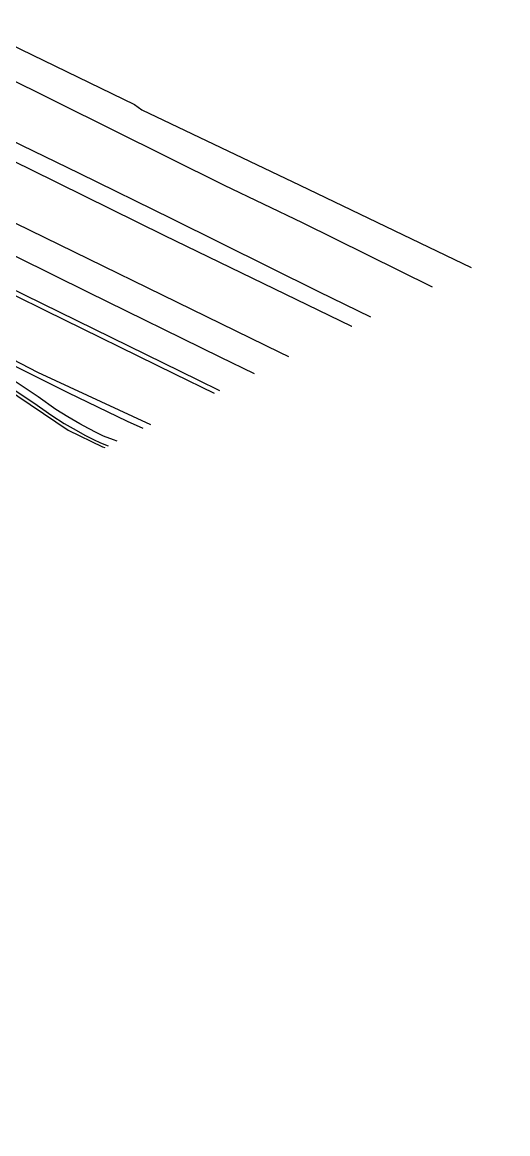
# Model space of a CAD drawing. Header units: millimetres. Extents: x 111502 to 977541, y 8702 to 1044108.
# Drawn here: x 490081.3 to 490211.1, y 240112.7 to 240409.9 of the extents above; entities that cross this region are included whole.
import ezdxf

# ---------------------------------------------------------------- set-up
doc = ezdxf.new("R2010")
doc.units = ezdxf.units.MM
doc.header["$LTSCALE"] = 0.25
doc.linetypes.add('DASHED2', pattern=[9.525, 6.35, -3.175])
doc.layers.add('E HVSS As Laid HV', color=10, linetype='Continuous')
doc.layers.add('X HVSS Site Background', color=8, linetype='Continuous')

# ---------------------------------------------------------------- blocks, each defined once
blk = doc.blocks.new('OS MAP 060722')
at = {"layer": 'X HVSS Site Background', "flags": 128}
for points in [[(1322.12, 1184.29), (1311.53, 1189.45), (1311.53, 1189.45), (1277.03, 1206.38), (1277.03, 1206.38), (1235.54, 1226.91), (1235.54, 1226.91), (1183.9, 1252.31), (1183.9, 1252.31), (1149.18, 1269.67), (1149.18, 1269.67), (1113.83, 1287.24), (1113.83, 1287.24), (1073.41, 1307.14), (1073.41, 1307.14), (1030.65, 1327.88), (1030.65, 1327.88), (995.3, 1344.6)], [(1305.08, 1175.92), (1274.91, 1189.87), (1274.91, 1189.87), (1248.46, 1203.63), (1248.46, 1203.63), (1205.7, 1226.28), (1205.7, 1226.28), (1146.85, 1257.82), (1146.85, 1257.82), (1086.95, 1288.09), (1086.95, 1288.09), (1050.33, 1304.6), (1050.33, 1304.6), (998.9, 1326.4)], [(1030.22, 1368.19), (1052.62, 1357.39), (1052.62, 1357.39), (1074.82, 1346.59), (1074.82, 1346.59), (1102.22, 1333.09), (1102.22, 1333.09), (1124.42, 1322.29), (1124.42, 1322.29), (1189.42, 1289.98), (1189.42, 1289.98), (1235.51, 1267.93), (1235.51, 1267.93), (1251.91, 1259.73), (1251.91, 1259.73), (1285.91, 1243.23), (1285.91, 1243.23), (1310.61, 1231.13), (1310.61, 1231.13), (1349.91, 1211.53), (1349.91, 1211.53), (1363.81, 1204.76)], [(1016.82, 1369.49), (1089.12, 1334.59), (1089.12, 1334.59), (1110.32, 1324.39), (1110.32, 1324.39), (1131.32, 1313.99), (1131.32, 1313.99), (1189.42, 1284.78), (1189.42, 1284.78), (1207.41, 1276.33), (1207.41, 1276.33), (1240.31, 1260.13), (1240.31, 1260.13), (1273.01, 1244.23), (1273.01, 1244.23), (1308.61, 1226.63), (1308.61, 1226.63), (1358.71, 1202.33), (1358.71, 1202.33), (1358.79, 1202.29)], [(1342.02, 1194.06), (1339.61, 1195.23), (1339.61, 1195.23), (1257.11, 1235.53), (1257.11, 1235.53), (1235.61, 1246.33), (1235.61, 1246.33), (1189.42, 1268.21), (1189.42, 1268.21), (1133.87, 1295.86), (1133.87, 1295.86), (1128.09, 1298.74), (1128.09, 1298.74), (1114.32, 1305.59), (1114.32, 1305.59), (1085.02, 1319.99), (1085.02, 1319.99), (1062.22, 1331.09), (1062.22, 1331.09), (1024.1, 1349.72)], [(1332.81, 1189.53), (1323.61, 1194.03), (1323.61, 1194.03), (1288.41, 1211.33), (1288.41, 1211.33), (1250.01, 1230.33), (1250.01, 1230.33), (1237.41, 1236.53), (1237.41, 1236.53), (1189.42, 1259.77), (1189.42, 1259.77), (1161.93, 1273.77), (1161.93, 1273.77), (1125.02, 1292.49), (1125.02, 1292.49), (1096.62, 1306.29), (1096.62, 1306.29), (1058.22, 1325.39), (1058.22, 1325.39), (1021.82, 1343.19), (1021.82, 1343.19), (959.92, 1373.69), (959.92, 1373.69), (958.93, 1374.19)], [(1266.22, 1185.84), (1283, 1174.52), (1283, 1174.52), (1292.21, 1170.07), (1292.21, 1170.07), (1292.77, 1169.88)], [(1266.16, 1186.9), (1273.87, 1181.78), (1273.87, 1181.78), (1278.64, 1178.39), (1278.64, 1178.39), (1281.91, 1176.32), (1281.91, 1176.32), (1285.14, 1174.47), (1285.14, 1174.47), (1287.49, 1173.18), (1287.49, 1173.18), (1289.8, 1171.99), (1289.8, 1171.99), (1291.69, 1171.08), (1291.69, 1171.08), (1293.66, 1170.31)], [(1151.21, 1333.72), (1189.42, 1315), (1189.42, 1315), (1245.41, 1288.33), (1245.41, 1288.33), (1261.21, 1280.73), (1261.21, 1280.73), (1300.71, 1261.53), (1300.71, 1261.53), (1302.71, 1260.13), (1302.71, 1260.13), (1344.91, 1240.03), (1344.91, 1240.03), (1390.71, 1217.96)], [(1219.19, 1291.93), (1243.61, 1279.83), (1243.61, 1279.83), (1264.81, 1269.73), (1264.81, 1269.73), (1324.71, 1240.03), (1324.71, 1240.03), (1345.51, 1230.03), (1345.51, 1230.03), (1380.31, 1212.86)], [(1323.53, 1184.98), (1317.77, 1187.82), (1317.77, 1187.82), (1262.08, 1215.12), (1262.08, 1215.12), (1204.19, 1243.58)], [(1303.06, 1174.93), (1298.89, 1176.77), (1298.89, 1176.77), (1282.99, 1184.44), (1282.99, 1184.44), (1250.04, 1200.95)], [(1296.1, 1171.51), (1295.16, 1171.88), (1295.16, 1171.88), (1292.49, 1172.91), (1292.49, 1172.91), (1290.7, 1173.78), (1290.7, 1173.78), (1288.43, 1174.94), (1288.43, 1174.94), (1286.12, 1176.21), (1286.12, 1176.21), (1282.94, 1178.03), (1282.94, 1178.03), (1279.75, 1180.06), (1279.75, 1180.06), (1275, 1183.43), (1275, 1183.43), (1267.28, 1188.56)]]:
    blk.add_lwpolyline(points, dxfattribs=at)

msp = doc.modelspace()

# ---------------------------------------------------------------- linework, layer by layer
at = {"lineweight": 0}
msp.add_circle((488727.82, 239008.33), 11388.42, dxfattribs=at)

# ---------------------------------------------------------------- block references
at = {"layer": 'E HVSS As Laid HV', "linetype": 'DASHED2', "lineweight": 0}
msp.add_blockref('OS MAP 060722', (488810.58, 239126.31), dxfattribs=at)

doc.saveas('drawing.dxf')
